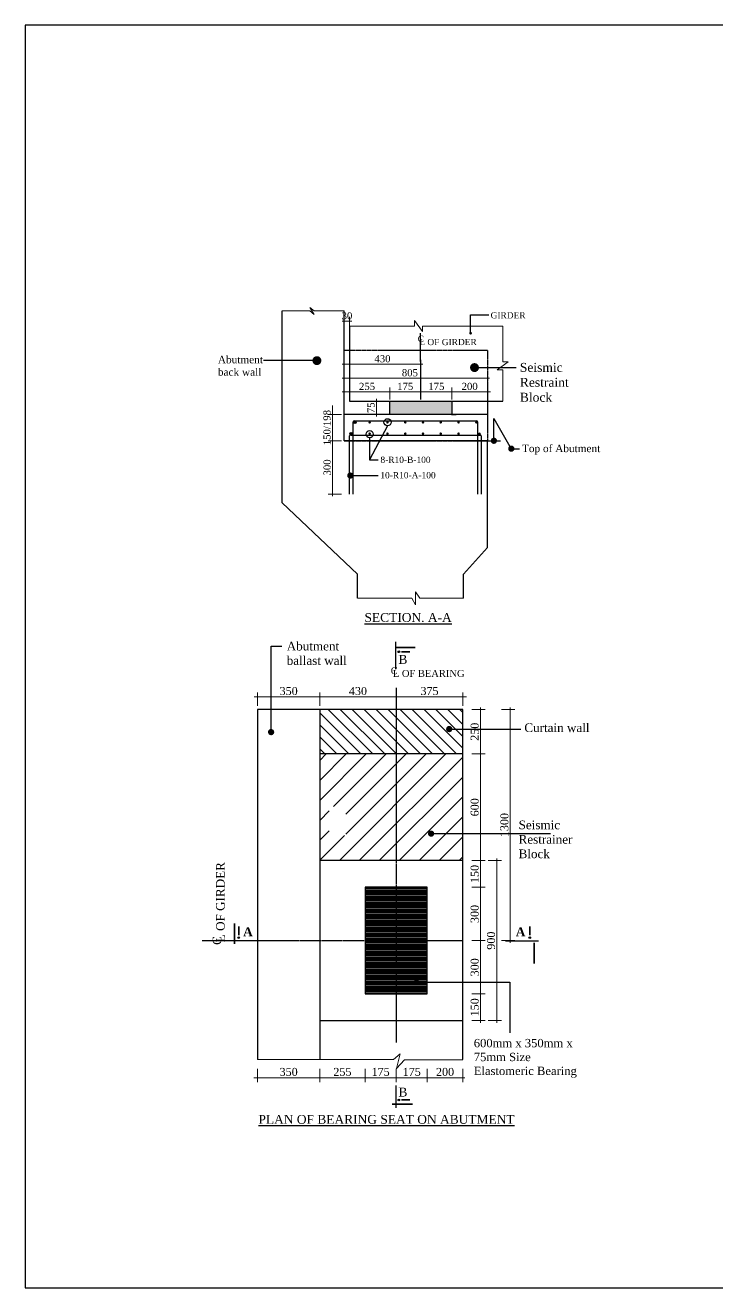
# Model space of a CAD drawing. Header units: millimetres. Extents: x -29779 to 80452, y -13100 to 39577.
# Drawn here: x 30017 to 33914, y 3411 to 10512 of the extents above; entities that cross this region are included whole.
import ezdxf

# ---------------------------------------------------------------- set-up
doc = ezdxf.new("R2010")
doc.units = ezdxf.units.MM
doc.header["$LTSCALE"] = 3
doc.linetypes.add('CENTER', pattern=[50.8, 31.75, -6.35, 6.35, -6.35])
doc.linetypes.add('HIDDEN', pattern=[9.525, 6.35, -3.175])
for name, color, linetype in [('Bearing  peat', 11, 'Continuous'), ('Center Line', 34, 'Continuous'), ('Extra Line', 70, 'Continuous'), ('Girder Line', 11, 'Continuous'), ('Hatching', 35, 'Continuous'), ('L.L', 200, 'Continuous'), ('Pile', 11, 'Continuous'), ('Text', 7, 'Continuous')]:
    doc.layers.add(name, color=color, linetype=linetype)
for name, color, linetype, lineweight in [('Ber', 12, 'Continuous', 30), ('Dimision', 4, 'Continuous', 13), ('hatch', 253, 'Continuous', 13)]:
    doc.layers.add(name, color=color, linetype=linetype, lineweight=lineweight)
doc.styles.get("Standard").update_dxf_attribs({"font": 'times.ttf'})
doc.dimstyles.new('dim_20', dxfattribs={"dimscale": 0, "dimtxt": 20, "dimasz": 0.2, "dimexe": 25, "dimexo": 10, "dimgap": 10, "dimtad": 1, "dimdec": 0, "dimtxsty": 'Standard', "dimblk": 'D_TIC', "dimcen": 0, "dimclrd": 256, "dimclre": 256, "dimclrt": 256, "dimadec": 0, "dimazin": 0, "dimtfac": 1, "dimtdec": 0, "dimtix": 1, "dimtmove": 0, "dimatfit": 3, "dimldrblk": 'DOT', "dimfxl": 50, "dimfxlon": 1, "dimlwd": -1, "dimlwe": -1, "dimarcsym": 0})
doc.dimstyles.new('ISO-25', dxfattribs={"dimtxt": 15, "dimasz": 15, "dimexe": 20, "dimexo": 10.625, "dimgap": 15, "dimtad": 1, "dimdec": 1, "dimdsep": 46, "dimtxsty": 'Standard', "dimblk": 'DOT', "dimcen": 2.5, "dimclrd": 256, "dimclre": 256, "dimclrt": 256, "dimadec": 0, "dimazin": 0, "dimtfac": 1, "dimtdec": 1, "dimtix": 1, "dimtmove": 0, "dimatfit": 3, "dimldrblk": 'DOT', "dimfxl": 1, "dimlwd": -1, "dimarcsym": 0})

# ---------------------------------------------------------------- blocks, each defined once
blk = doc.blocks.new('_Dot')
at = {"color": 0, "linetype": 'ByBlock', "lineweight": -2}
blk.add_line((-0.5, 0), (-1, 0), dxfattribs=at)
at = {"color": 0, "linetype": 'ByBlock', "const_width": 0.5}
blk.add_lwpolyline([(-0.25, 0, 1), (0.25, 0, 1)], format="xyb", close=True, dxfattribs=at)
blk = doc.blocks.new('D_TIC')
at = {"layer": 'Dimision', "ltscale": 5}
for p, q in [((-60, 0), (60, 0)), ((0, 60), (0, -60))]:
    blk.add_line(p, q, dxfattribs=at)
at = {"layer": 'Dimision', "ltscale": 5, "const_width": 20}
blk.add_lwpolyline([(-10, 0, 1), (10, 0, 1)], format="xyb", close=True, dxfattribs=at)
blk = doc.blocks.new('*D300')
at = {"layer": 'Defpoints', "color": 0, "transparency": 16777216}
for p in [(31674.6, 6731.5), (32104.6, 6734), (32104.6, 6663.2)]:
    blk.add_point(p, dxfattribs=at)
at = {"layer": 'Dimision', "transparency": 16777216}
for p, q in [((31674.6, 6734), (31674.6, 6759)), ((32104.6, 6684), (32104.6, 6759)), ((31674.8, 6734), (32104.4, 6734))]:
    blk.add_line(p, q, dxfattribs=at)
at = {"layer": 'Dimision', "transparency": 16777216, "xscale": 0.2, "yscale": 0.2, "zscale": 0.2, "rotation": 180}
blk.add_blockref('D_TIC', (31674.6, 6734), dxfattribs=at)
at = {"layer": 'Dimision', "transparency": 16777216, "xscale": 0.2, "yscale": 0.2, "zscale": 0.2}
blk.add_blockref('D_TIC', (32104.6, 6734), dxfattribs=at)
at = {"layer": 'Dimision', "transparency": 16777216, "insert": (31889.6, 6766.9), "char_height": 45, "attachment_point": 5}
blk.add_mtext('430', dxfattribs=at)
blk = doc.blocks.new('*D367')
at = {"layer": 'Defpoints', "color": 0, "transparency": 16777216}
for p in [(31324.6, 6734), (31324.6, 6663.2), (31674.6, 6663.2)]:
    blk.add_point(p, dxfattribs=at)
at = {"layer": 'Dimision', "transparency": 16777216}
for p, q in [((31324.6, 6684), (31324.6, 6759)), ((31674.6, 6684), (31674.6, 6759)), ((31674.4, 6734), (31324.8, 6734))]:
    blk.add_line(p, q, dxfattribs=at)
at = {"layer": 'Dimision', "transparency": 16777216, "xscale": 0.2, "yscale": 0.2, "zscale": 0.2, "rotation": 180}
blk.add_blockref('D_TIC', (31324.6, 6734), dxfattribs=at)
at = {"layer": 'Dimision', "transparency": 16777216, "xscale": 0.2, "yscale": 0.2, "zscale": 0.2}
blk.add_blockref('D_TIC', (31674.6, 6734), dxfattribs=at)
at = {"layer": 'Dimision', "transparency": 16777216, "insert": (31499.6, 6766.9), "char_height": 45, "attachment_point": 5}
blk.add_mtext('350', dxfattribs=at)
blk = doc.blocks.new('*D368')
at = {"layer": 'Defpoints', "color": 0, "transparency": 16777216}
for p in [(31324.6, 4693.8), (31674.6, 4693.8), (31324.6, 4591.8)]:
    blk.add_point(p, dxfattribs=at)
at = {"layer": 'Dimision', "transparency": 16777216}
for p, q in [((31324.6, 4641.8), (31324.6, 4566.8)), ((31674.6, 4641.8), (31674.6, 4566.8)), ((31674.4, 4591.8), (31324.8, 4591.8))]:
    blk.add_line(p, q, dxfattribs=at)
at = {"layer": 'Dimision', "transparency": 16777216, "xscale": 0.2, "yscale": 0.2, "zscale": 0.2, "rotation": 180}
blk.add_blockref('D_TIC', (31324.6, 4591.8), dxfattribs=at)
at = {"layer": 'Dimision', "transparency": 16777216, "xscale": 0.2, "yscale": 0.2, "zscale": 0.2}
blk.add_blockref('D_TIC', (31674.6, 4591.8), dxfattribs=at)
at = {"layer": 'Dimision', "transparency": 16777216, "insert": (31499.6, 4624.6), "char_height": 45, "attachment_point": 5}
blk.add_mtext('350', dxfattribs=at)
blk = doc.blocks.new('*D369')
at = {"layer": 'Defpoints', "color": 0, "transparency": 16777216}
for p in [(32479.6, 6734), (32104.6, 6663.2), (32479.6, 6663.2)]:
    blk.add_point(p, dxfattribs=at)
at = {"layer": 'Dimision', "transparency": 16777216}
for p, q in [((32104.6, 6684), (32104.6, 6759)), ((32479.6, 6684), (32479.6, 6759)), ((32104.8, 6734), (32479.4, 6734))]:
    blk.add_line(p, q, dxfattribs=at)
at = {"layer": 'Dimision', "transparency": 16777216, "xscale": 0.2, "yscale": 0.2, "zscale": 0.2, "rotation": 180}
blk.add_blockref('D_TIC', (32104.6, 6734), dxfattribs=at)
at = {"layer": 'Dimision', "transparency": 16777216, "xscale": 0.2, "yscale": 0.2, "zscale": 0.2}
blk.add_blockref('D_TIC', (32479.6, 6734), dxfattribs=at)
at = {"layer": 'Dimision', "transparency": 16777216, "insert": (32292.1, 6767), "char_height": 45, "attachment_point": 5}
blk.add_mtext('375', dxfattribs=at)
blk = doc.blocks.new('*D305')
at = {"layer": 'Defpoints', "color": 0, "transparency": 16777216}
for p in [(32479.6, 5813.2), (32579.5, 5813.2), (32479.6, 5663.2)]:
    blk.add_point(p, dxfattribs=at)
at = {"layer": 'Dimision', "transparency": 16777216}
for p, q in [((32529.5, 5813.2), (32604.5, 5813.2)), ((32579.5, 5663.4), (32579.5, 5813)), ((32529.5, 5663.2), (32604.5, 5663.2))]:
    blk.add_line(p, q, dxfattribs=at)
at = {"layer": 'Dimision', "transparency": 16777216, "xscale": 0.2, "yscale": 0.2, "zscale": 0.2}
for p, rotation in [((32579.5, 5813.2), 90), ((32579.5, 5663.2), 270)]:
    blk.add_blockref('D_TIC', p, dxfattribs=dict(at, rotation=rotation))
at = {"layer": 'Dimision', "transparency": 16777216, "insert": (32546.6, 5738.2), "char_height": 45, "attachment_point": 5, "rotation": 90}
blk.add_mtext('150', dxfattribs=at)
blk = doc.blocks.new('*D306')
at = {"layer": 'Defpoints', "color": 0, "transparency": 16777216}
for p in [(32479.6, 5663.2), (32511.5, 5363.2), (32579.5, 5363.2)]:
    blk.add_point(p, dxfattribs=at)
at = {"layer": 'Dimision', "transparency": 16777216}
for p, q in [((32529.5, 5663.2), (32604.5, 5663.2)), ((32579.5, 5663), (32579.5, 5363.4)), ((32529.5, 5363.2), (32604.5, 5363.2))]:
    blk.add_line(p, q, dxfattribs=at)
at = {"layer": 'Dimision', "transparency": 16777216, "xscale": 0.2, "yscale": 0.2, "zscale": 0.2}
for p, rotation in [((32579.5, 5663.2), 90), ((32579.5, 5363.2), 270)]:
    blk.add_blockref('D_TIC', p, dxfattribs=dict(at, rotation=rotation))
at = {"layer": 'Dimision', "transparency": 16777216, "insert": (32546.6, 5513.2), "char_height": 45, "attachment_point": 5, "rotation": 90}
blk.add_mtext('300', dxfattribs=at)
blk = doc.blocks.new('*D307')
at = {"layer": 'Defpoints', "color": 0, "transparency": 16777216}
for p in [(32477.2, 5063.2), (32490.2, 4913.2), (32579.5, 4913.2)]:
    blk.add_point(p, dxfattribs=at)
at = {"layer": 'Dimision', "transparency": 16777216}
for p, q in [((32529.5, 5063.2), (32604.5, 5063.2)), ((32579.5, 5063), (32579.5, 4913.4)), ((32529.5, 4913.2), (32604.5, 4913.2))]:
    blk.add_line(p, q, dxfattribs=at)
at = {"layer": 'Dimision', "transparency": 16777216, "xscale": 0.2, "yscale": 0.2, "zscale": 0.2}
for p, rotation in [((32579.5, 5063.2), 90), ((32579.5, 4913.2), 270)]:
    blk.add_blockref('D_TIC', p, dxfattribs=dict(at, rotation=rotation))
at = {"layer": 'Dimision', "transparency": 16777216, "insert": (32546.6, 4988.2), "char_height": 45, "attachment_point": 5, "rotation": 90}
blk.add_mtext('150', dxfattribs=at)
blk = doc.blocks.new('*D308')
at = {"layer": 'Defpoints', "color": 0, "transparency": 16777216}
for p in [(32511.5, 5363.2), (32579.5, 5363.2), (32279.6, 5063.2)]:
    blk.add_point(p, dxfattribs=at)
at = {"layer": 'Dimision', "transparency": 16777216}
for p, q in [((32529.5, 5363.2), (32604.5, 5363.2)), ((32579.5, 5063.4), (32579.5, 5363)), ((32529.5, 5063.2), (32604.5, 5063.2))]:
    blk.add_line(p, q, dxfattribs=at)
at = {"layer": 'Dimision', "transparency": 16777216, "xscale": 0.2, "yscale": 0.2, "zscale": 0.2}
for p, rotation in [((32579.5, 5363.2), 90), ((32579.5, 5063.2), 270)]:
    blk.add_blockref('D_TIC', p, dxfattribs=dict(at, rotation=rotation))
at = {"layer": 'Dimision', "transparency": 16777216, "insert": (32546.6, 5213.2), "char_height": 45, "attachment_point": 5, "rotation": 90}
blk.add_mtext('300', dxfattribs=at)
blk = doc.blocks.new('*D309')
at = {"layer": 'Defpoints', "color": 0, "transparency": 16777216}
for p in [(32479.6, 5813.2), (32599.5, 4913.2), (32671.5, 4913.2)]:
    blk.add_point(p, dxfattribs=at)
at = {"layer": 'Dimision', "transparency": 16777216}
for p, q in [((32621.5, 5813.2), (32696.5, 5813.2)), ((32671.5, 5813), (32671.5, 4913.4)), ((32621.5, 4913.2), (32696.5, 4913.2))]:
    blk.add_line(p, q, dxfattribs=at)
at = {"layer": 'Dimision', "transparency": 16777216, "xscale": 0.2, "yscale": 0.2, "zscale": 0.2}
for p, rotation in [((32671.5, 5813.2), 90), ((32671.5, 4913.2), 270)]:
    blk.add_blockref('D_TIC', p, dxfattribs=dict(at, rotation=rotation))
at = {"layer": 'Dimision', "transparency": 16777216, "insert": (32638.5, 5363.2), "char_height": 45, "attachment_point": 5, "rotation": 90}
blk.add_mtext('900', dxfattribs=at)
blk = doc.blocks.new('*D370')
at = {"layer": 'Defpoints', "color": 0, "transparency": 16777216}
for p in [(31674.6, 4693.8), (31929.6, 4693.8), (31929.6, 4591.8)]:
    blk.add_point(p, dxfattribs=at)
at = {"layer": 'Dimision', "transparency": 16777216}
for p, q in [((31674.6, 4641.8), (31674.6, 4566.8)), ((31929.6, 4641.8), (31929.6, 4566.8)), ((31674.8, 4591.8), (31929.4, 4591.8))]:
    blk.add_line(p, q, dxfattribs=at)
at = {"layer": 'Dimision', "transparency": 16777216, "xscale": 0.2, "yscale": 0.2, "zscale": 0.2, "rotation": 180}
blk.add_blockref('D_TIC', (31674.6, 4591.8), dxfattribs=at)
at = {"layer": 'Dimision', "transparency": 16777216, "xscale": 0.2, "yscale": 0.2, "zscale": 0.2}
blk.add_blockref('D_TIC', (31929.6, 4591.8), dxfattribs=at)
at = {"layer": 'Dimision', "transparency": 16777216, "insert": (31802.1, 4624.6), "char_height": 45, "attachment_point": 5}
blk.add_mtext('255', dxfattribs=at)
blk = doc.blocks.new('*D310')
at = {"layer": 'Defpoints', "color": 0, "transparency": 16777216}
for p in [(32104.6, 4790.2), (31929.6, 4693.8), (32104.6, 4591.8)]:
    blk.add_point(p, dxfattribs=at)
at = {"layer": 'Dimision', "transparency": 16777216}
for p, q in [((31929.6, 4641.8), (31929.6, 4566.8)), ((32104.6, 4641.8), (32104.6, 4566.8)), ((31929.8, 4591.8), (32104.4, 4591.8))]:
    blk.add_line(p, q, dxfattribs=at)
at = {"layer": 'Dimision', "transparency": 16777216, "xscale": 0.2, "yscale": 0.2, "zscale": 0.2, "rotation": 180}
blk.add_blockref('D_TIC', (31929.6, 4591.8), dxfattribs=at)
at = {"layer": 'Dimision', "transparency": 16777216, "xscale": 0.2, "yscale": 0.2, "zscale": 0.2}
blk.add_blockref('D_TIC', (32104.6, 4591.8), dxfattribs=at)
at = {"layer": 'Dimision', "transparency": 16777216, "insert": (32017.1, 4624.7), "char_height": 45, "attachment_point": 5}
blk.add_mtext('175', dxfattribs=at)
blk = doc.blocks.new('*D311')
at = {"layer": 'Defpoints', "color": 0, "transparency": 16777216}
for p in [(32279.6, 4693.6), (32479.6, 4693.8), (32279.6, 4591.8)]:
    blk.add_point(p, dxfattribs=at)
at = {"layer": 'Dimision', "transparency": 16777216}
for p, q in [((32279.6, 4641.8), (32279.6, 4566.8)), ((32479.6, 4641.8), (32479.6, 4566.8)), ((32479.4, 4591.8), (32279.8, 4591.8))]:
    blk.add_line(p, q, dxfattribs=at)
at = {"layer": 'Dimision', "transparency": 16777216, "xscale": 0.2, "yscale": 0.2, "zscale": 0.2, "rotation": 180}
blk.add_blockref('D_TIC', (32279.6, 4591.8), dxfattribs=at)
at = {"layer": 'Dimision', "transparency": 16777216, "xscale": 0.2, "yscale": 0.2, "zscale": 0.2}
blk.add_blockref('D_TIC', (32479.6, 4591.8), dxfattribs=at)
at = {"layer": 'Dimision', "transparency": 16777216, "insert": (32379.6, 4624.6), "char_height": 45, "attachment_point": 5}
blk.add_mtext('200', dxfattribs=at)
blk = doc.blocks.new('*D312')
at = {"layer": 'Defpoints', "color": 0, "transparency": 16777216}
for p in [(32104.6, 4790.2), (32279.6, 4693.6), (32104.6, 4591.8)]:
    blk.add_point(p, dxfattribs=at)
at = {"layer": 'Dimision', "transparency": 16777216}
for p, q in [((32104.6, 4641.8), (32104.6, 4566.8)), ((32279.6, 4641.8), (32279.6, 4566.8)), ((32279.4, 4591.8), (32104.8, 4591.8))]:
    blk.add_line(p, q, dxfattribs=at)
at = {"layer": 'Dimision', "transparency": 16777216, "xscale": 0.2, "yscale": 0.2, "zscale": 0.2, "rotation": 180}
blk.add_blockref('D_TIC', (32104.6, 4591.8), dxfattribs=at)
at = {"layer": 'Dimision', "transparency": 16777216, "xscale": 0.2, "yscale": 0.2, "zscale": 0.2}
blk.add_blockref('D_TIC', (32279.6, 4591.8), dxfattribs=at)
at = {"layer": 'Dimision', "transparency": 16777216, "insert": (32192.1, 4624.7), "char_height": 45, "attachment_point": 5}
blk.add_mtext('175', dxfattribs=at)
blk = doc.blocks.new('*D149')
at = {"layer": 'Defpoints', "color": 0, "transparency": 16777216}
for p in [(32479.6, 6413.2), (32579.5, 6413.2), (32479.6, 5813.2)]:
    blk.add_point(p, dxfattribs=at)
at = {"layer": 'Dimision', "transparency": 16777216}
for p, q in [((32529.5, 6413.2), (32604.5, 6413.2)), ((32579.5, 5813.4), (32579.5, 6413)), ((32529.5, 5813.2), (32604.5, 5813.2))]:
    blk.add_line(p, q, dxfattribs=at)
at = {"layer": 'Dimision', "transparency": 16777216, "xscale": 0.2, "yscale": 0.2, "zscale": 0.2}
for p, rotation in [((32579.5, 6413.2), 90), ((32579.5, 5813.2), 270)]:
    blk.add_blockref('D_TIC', p, dxfattribs=dict(at, rotation=rotation))
at = {"layer": 'Dimision', "transparency": 16777216, "insert": (32546.6, 6113.2), "char_height": 45, "attachment_point": 5, "rotation": 90}
blk.add_mtext('600', dxfattribs=at)
blk = doc.blocks.new('*D317')
at = {"layer": 'Defpoints', "color": 0, "transparency": 16777216}
for p in [(32479.6, 6663.2), (32579.5, 6663.2), (32479.6, 6413.2)]:
    blk.add_point(p, dxfattribs=at)
at = {"layer": 'Dimision', "transparency": 16777216}
for p, q in [((32529.5, 6663.2), (32604.5, 6663.2)), ((32579.5, 6413.4), (32579.5, 6663)), ((32529.5, 6413.2), (32604.5, 6413.2))]:
    blk.add_line(p, q, dxfattribs=at)
at = {"layer": 'Dimision', "transparency": 16777216, "xscale": 0.2, "yscale": 0.2, "zscale": 0.2}
for p, rotation in [((32579.5, 6663.2), 90), ((32579.5, 6413.2), 270)]:
    blk.add_blockref('D_TIC', p, dxfattribs=dict(at, rotation=rotation))
at = {"layer": 'Dimision', "transparency": 16777216, "insert": (32546.6, 6538.2), "char_height": 45, "attachment_point": 5, "rotation": 90}
blk.add_mtext('250', dxfattribs=at)
blk = doc.blocks.new('*D173')
at = {"layer": 'Defpoints', "color": 0, "transparency": 16777216}
for p in [(31834.8, 8322.7), (31746.4, 8174.7), (31812.8, 8174.7)]:
    blk.add_point(p, dxfattribs=at)
at = {"layer": 'Dimision', "transparency": 16777216}
for p, q in [((31796.4, 8322.7), (31721.4, 8322.7)), ((31746.4, 8322.5), (31746.4, 8174.9)), ((31796.4, 8174.7), (31721.4, 8174.7))]:
    blk.add_line(p, q, dxfattribs=at)
at = {"layer": 'Dimision', "transparency": 16777216, "xscale": 0.2, "yscale": 0.2, "zscale": 0.2}
for p, rotation in [((31746.4, 8322.7), 90), ((31746.4, 8174.7), 270)]:
    blk.add_blockref('D_TIC', p, dxfattribs=dict(at, rotation=rotation))
at = {"layer": 'Dimision', "transparency": 16777216, "insert": (31715.5, 8248.7), "char_height": 40, "attachment_point": 5, "rotation": 90}
blk.add_mtext('150/198', dxfattribs=at)
blk = doc.blocks.new('*D174')
at = {"layer": 'Defpoints', "color": 0, "transparency": 16777216}
for p in [(32243.1, 8409), (32418.1, 8450), (32418.1, 8407.7)]:
    blk.add_point(p, dxfattribs=at)
at = {"layer": 'Dimision', "transparency": 16777216}
for p, q in [((32243.1, 8419), (32243.1, 8475)), ((32418.1, 8417.7), (32418.1, 8475)), ((32243.3, 8450), (32417.9, 8450))]:
    blk.add_line(p, q, dxfattribs=at)
at = {"layer": 'Dimision', "transparency": 16777216, "xscale": 0.2, "yscale": 0.2, "zscale": 0.2, "rotation": 180}
blk.add_blockref('D_TIC', (32243.1, 8450), dxfattribs=at)
at = {"layer": 'Dimision', "transparency": 16777216, "xscale": 0.2, "yscale": 0.2, "zscale": 0.2}
blk.add_blockref('D_TIC', (32418.1, 8450), dxfattribs=at)
at = {"layer": 'Dimision', "transparency": 16777216, "insert": (32330.6, 8480.5), "char_height": 40, "attachment_point": 5}
blk.add_mtext('175', dxfattribs=at)
blk = doc.blocks.new('*D175')
at = {"layer": 'Defpoints', "color": 0, "transparency": 16777216}
for p in [(32418.1, 8397.7), (32618, 8450), (32618, 8389.2)]:
    blk.add_point(p, dxfattribs=at)
at = {"layer": 'Dimision', "transparency": 16777216}
for p, q in [((32418.1, 8407.7), (32418.1, 8475)), ((32618, 8400), (32618, 8475)), ((32418.3, 8450), (32617.8, 8450))]:
    blk.add_line(p, q, dxfattribs=at)
at = {"layer": 'Dimision', "transparency": 16777216, "xscale": 0.2, "yscale": 0.2, "zscale": 0.2, "rotation": 180}
blk.add_blockref('D_TIC', (32418.1, 8450), dxfattribs=at)
at = {"layer": 'Dimision', "transparency": 16777216, "xscale": 0.2, "yscale": 0.2, "zscale": 0.2}
blk.add_blockref('D_TIC', (32618, 8450), dxfattribs=at)
at = {"layer": 'Dimision', "transparency": 16777216, "insert": (32518.1, 8480.4), "char_height": 40, "attachment_point": 5}
blk.add_mtext('200', dxfattribs=at)
blk = doc.blocks.new('*D176')
at = {"layer": 'Defpoints', "color": 0, "transparency": 16777216}
for p in [(32618.1, 8527), (31812.8, 8471.2), (32618.1, 8470)]:
    blk.add_point(p, dxfattribs=at)
at = {"layer": 'Dimision', "transparency": 16777216}
for p, q in [((31812.8, 8481.2), (31812.8, 8552)), ((31813, 8527), (32617.9, 8527)), ((32618.1, 8480), (32618.1, 8552))]:
    blk.add_line(p, q, dxfattribs=at)
at = {"layer": 'Dimision', "transparency": 16777216, "xscale": 0.2, "yscale": 0.2, "zscale": 0.2, "rotation": 180}
blk.add_blockref('D_TIC', (31812.8, 8527), dxfattribs=at)
at = {"layer": 'Dimision', "transparency": 16777216, "xscale": 0.2, "yscale": 0.2, "zscale": 0.2}
blk.add_blockref('D_TIC', (32618.1, 8527), dxfattribs=at)
at = {"layer": 'Dimision', "transparency": 16777216, "insert": (32181.7, 8557.3), "char_height": 40, "attachment_point": 5}
blk.add_mtext('805', dxfattribs=at)
blk = doc.blocks.new('*D177')
at = {"layer": 'Defpoints', "color": 0, "transparency": 16777216}
for p in [(31812.8, 8399.8), (32068.1, 8450), (32068.1, 8399.8)]:
    blk.add_point(p, dxfattribs=at)
at = {"layer": 'Dimision', "transparency": 16777216}
for p, q in [((31812.8, 8409.8), (31812.8, 8475)), ((32068.1, 8409.8), (32068.1, 8475)), ((31813, 8450), (32067.9, 8450))]:
    blk.add_line(p, q, dxfattribs=at)
at = {"layer": 'Dimision', "transparency": 16777216, "xscale": 0.2, "yscale": 0.2, "zscale": 0.2, "rotation": 180}
blk.add_blockref('D_TIC', (31812.8, 8450), dxfattribs=at)
at = {"layer": 'Dimision', "transparency": 16777216, "xscale": 0.2, "yscale": 0.2, "zscale": 0.2}
blk.add_blockref('D_TIC', (32068.1, 8450), dxfattribs=at)
at = {"layer": 'Dimision', "transparency": 16777216, "insert": (31940.5, 8480.4), "char_height": 40, "attachment_point": 5}
blk.add_mtext('255', dxfattribs=at)
blk = doc.blocks.new('*D338')
at = {"layer": 'Defpoints', "color": 0, "transparency": 16777216}
for p in [(32068.1, 8397.7), (32243.1, 8450), (32243.1, 8397.7)]:
    blk.add_point(p, dxfattribs=at)
at = {"layer": 'Dimision', "transparency": 16777216}
for p, q in [((32068.1, 8407.7), (32068.1, 8475)), ((32243.1, 8407.7), (32243.1, 8475)), ((32068.3, 8450), (32242.9, 8450))]:
    blk.add_line(p, q, dxfattribs=at)
at = {"layer": 'Dimision', "transparency": 16777216, "xscale": 0.2, "yscale": 0.2, "zscale": 0.2, "rotation": 180}
blk.add_blockref('D_TIC', (32068.1, 8450), dxfattribs=at)
at = {"layer": 'Dimision', "transparency": 16777216, "xscale": 0.2, "yscale": 0.2, "zscale": 0.2}
blk.add_blockref('D_TIC', (32243.1, 8450), dxfattribs=at)
at = {"layer": 'Dimision', "transparency": 16777216, "insert": (32155.6, 8480.5), "char_height": 40, "attachment_point": 5}
blk.add_mtext('175', dxfattribs=at)
blk = doc.blocks.new('*D339')
at = {"layer": 'Defpoints', "color": 0, "transparency": 16777216}
for p in [(32242.5, 8605.8), (31812.7, 8586.7), (32242.5, 8588)]:
    blk.add_point(p, dxfattribs=at)
at = {"layer": 'Dimision', "transparency": 16777216}
for p, q in [((31812.7, 8596.7), (31812.7, 8630.8)), ((31812.9, 8605.8), (32242.3, 8605.8)), ((32242.5, 8598), (32242.5, 8630.8))]:
    blk.add_line(p, q, dxfattribs=at)
at = {"layer": 'Dimision', "transparency": 16777216, "xscale": 0.2, "yscale": 0.2, "zscale": 0.2, "rotation": 180}
blk.add_blockref('D_TIC', (31812.7, 8605.8), dxfattribs=at)
at = {"layer": 'Dimision', "transparency": 16777216, "xscale": 0.2, "yscale": 0.2, "zscale": 0.2}
blk.add_blockref('D_TIC', (32242.5, 8605.8), dxfattribs=at)
at = {"layer": 'Dimision', "transparency": 16777216, "insert": (32027.6, 8636.2), "char_height": 40, "attachment_point": 5}
blk.add_mtext('430', dxfattribs=at)
blk = doc.blocks.new('*D340')
at = {"layer": 'Defpoints', "color": 0, "transparency": 16777216}
for p in [(31993.4, 8397.7), (31995.9, 8397.7), (31995.9, 8322.7)]:
    blk.add_point(p, dxfattribs=at)
at = {"layer": 'Dimision', "transparency": 16777216}
for p, q in [((31993.4, 8397.7), (31968.4, 8397.7)), ((31993.4, 8322.9), (31993.4, 8397.5)), ((31993.4, 8322.7), (31968.4, 8322.7))]:
    blk.add_line(p, q, dxfattribs=at)
at = {"layer": 'Dimision', "transparency": 16777216, "xscale": 0.2, "yscale": 0.2, "zscale": 0.2}
for p, rotation in [((31993.4, 8397.7), 90), ((31993.4, 8322.7), 270)]:
    blk.add_blockref('D_TIC', p, dxfattribs=dict(at, rotation=rotation))
at = {"layer": 'Dimision', "transparency": 16777216, "insert": (31963, 8360.2), "char_height": 40, "attachment_point": 5, "rotation": 90}
blk.add_mtext('75', dxfattribs=at)
blk = doc.blocks.new('*D341')
at = {"layer": 'Defpoints', "color": 0, "transparency": 16777216}
for p in [(32479.6, 6663.2), (32746.6, 6663.2), (32479.6, 5363.2)]:
    blk.add_point(p, dxfattribs=at)
at = {"layer": 'Dimision', "transparency": 16777216}
for p, q in [((32696.6, 6663.2), (32771.6, 6663.2)), ((32746.6, 5363.4), (32746.6, 6663)), ((32696.6, 5363.2), (32771.6, 5363.2))]:
    blk.add_line(p, q, dxfattribs=at)
at = {"layer": 'Dimision', "transparency": 16777216, "xscale": 0.2, "yscale": 0.2, "zscale": 0.2}
for p, rotation in [((32746.6, 6663.2), 90), ((32746.6, 5363.2), 270)]:
    blk.add_blockref('D_TIC', p, dxfattribs=dict(at, rotation=rotation))
at = {"layer": 'Dimision', "transparency": 16777216, "insert": (32713.7, 6013.2), "char_height": 45, "attachment_point": 5, "rotation": 90}
blk.add_mtext('1300', dxfattribs=at)
blk = doc.blocks.new('*D343')
at = {"layer": 'Defpoints', "color": 0, "transparency": 16777216}
for p in [(31863, 8174.7), (31746.4, 7874.8), (31862.5, 7874.8)]:
    blk.add_point(p, dxfattribs=at)
at = {"layer": 'Dimision', "transparency": 16777216}
for p, q in [((31796.4, 8174.7), (31721.4, 8174.7)), ((31746.4, 8174.5), (31746.4, 7875)), ((31796.4, 7874.8), (31721.4, 7874.8))]:
    blk.add_line(p, q, dxfattribs=at)
at = {"layer": 'Dimision', "transparency": 16777216, "xscale": 0.2, "yscale": 0.2, "zscale": 0.2}
for p, rotation in [((31746.4, 8174.7), 90), ((31746.4, 7874.8), 270)]:
    blk.add_blockref('D_TIC', p, dxfattribs=dict(at, rotation=rotation))
at = {"layer": 'Dimision', "transparency": 16777216, "insert": (31716.1, 8024.8), "char_height": 40, "attachment_point": 5, "rotation": 90}
blk.add_mtext('300', dxfattribs=at)
blk = doc.blocks.new('*D365')
at = {"layer": 'Defpoints', "color": 0, "transparency": 16777216}
for p in [(31842.8, 8847), (31812.6, 8778.2), (31842.8, 8778.2)]:
    blk.add_point(p, dxfattribs=at)
at = {"layer": 'Dimision', "transparency": 16777216}
for p, q in [((31812.4, 8847), (31812.2, 8847)), ((31812.6, 8797), (31812.6, 8872)), ((31812.6, 8847), (31842.8, 8847)), ((31842.8, 8797), (31842.8, 8872)), ((31843, 8847), (31843.2, 8847))]:
    blk.add_line(p, q, dxfattribs=at)
at = {"layer": 'Dimision', "transparency": 16777216, "xscale": 0.2, "yscale": 0.2, "zscale": 0.2}
blk.add_blockref('D_TIC', (31812.6, 8847), dxfattribs=at)
at = {"layer": 'Dimision', "transparency": 16777216, "xscale": 0.2, "yscale": 0.2, "zscale": 0.2, "rotation": 180}
blk.add_blockref('D_TIC', (31842.8, 8847), dxfattribs=at)
at = {"layer": 'Dimision', "transparency": 16777216, "insert": (31827.7, 8877.4), "char_height": 40, "attachment_point": 5}
blk.add_mtext('30', dxfattribs=at)

msp = doc.modelspace()

# ---------------------------------------------------------------- hatches: boundary and pattern name
at = {"layer": 'Ber', "linetype": 'Continuous'}
for points in [[(31878.96, 8278.63, 1), (31863.96, 8278.63, 1)], [(31963.06, 8278.63, 1), (31948.06, 8278.63, 1)], [(32063.06, 8278.63, 1), (32048.06, 8278.63, 1)], [(32163.06, 8278.63, 1), (32148.06, 8278.63, 1)], [(32263.06, 8278.63, 1), (32248.06, 8278.63, 1)], [(32363.06, 8278.63, 1), (32348.06, 8278.63, 1)], [(32463.06, 8278.63, 1), (32448.06, 8278.63, 1)], [(32563.06, 8278.63, 1), (32548.06, 8278.63, 1)], [(31858.51, 8214.42, 1), (31843.51, 8214.42, 1)], [(31963.06, 8214.42, 1), (31948.06, 8214.42, 1)], [(32063.06, 8214.42, 1), (32048.06, 8214.42, 1)], [(32163.06, 8214.42, 1), (32148.06, 8214.42, 1)], [(32263.06, 8214.42, 1), (32248.06, 8214.42, 1)], [(32363.06, 8214.42, 1), (32348.06, 8214.42, 1)], [(32463.06, 8214.42, 1), (32448.06, 8214.42, 1)], [(32580.93, 8214.42, 1), (32565.93, 8214.42, 1)]]:
    msp.add_hatch(color=256, dxfattribs=at).paths.add_polyline_path(points)
at = {"layer": 'hatch', "linetype": 'Continuous', "ltscale": 0.1}
h = msp.add_hatch(dxfattribs=at)
h.set_pattern_fill('ANSI31', color=256, scale=15, angle=270)
h.set_pattern_definition([(315, (42341.232, 1365.22), (33.67596, 33.67596), [])])
h.paths.add_polyline_path([(32479.61, 6663.21), (32104.61, 6663.21), (32104.61, 6413.21), (32479.61, 6413.21)])
h.paths.add_polyline_path([(32104.61, 6663.21), (31674.61, 6663.21), (31674.61, 6413.21), (32104.61, 6413.21)])
h = msp.add_hatch(dxfattribs=at)
h.set_pattern_fill('ANSI31', color=256, scale=25)
h.set_pattern_definition([(45, (42269.1, 1929.11), (-56.1266, 56.1266), [])])
h.paths.add_polyline_path([(32479.61, 6413.21), (32104.61, 6413.21), (32104.61, 5813.21), (32479.61, 5813.21)])
h.paths.add_polyline_path([(32104.61, 6413.21), (31674.61, 6413.21), (31674.61, 5813.21), (32104.61, 5813.21)])
h.paths.add_polyline_path([(31821.17, 5955.12), (31821.17, 6117.47), (31728.43, 6117.47), (31728.43, 5955.12)], flags=16)
at = {"layer": 'Hatching', "linetype": 'Continuous', "ltscale": 0.1}
msp.add_hatch(color=256, dxfattribs=at).paths.add_polyline_path([(32418.06, 8322.73), (32418.07, 8397.72), (32068.07, 8397.73), (32068.06, 8322.73)])
at = {"layer": 'Hatching', "linetype": 'Continuous', "ltscale": 3}
h = msp.add_hatch(dxfattribs=at)
h.set_pattern_fill('LINE,_I', color=256, scale=2.5, style=2)
h.set_pattern_definition([(0, (51611.9004, 2018.453), (0, 7.9375), [])])
h.paths.add_polyline_path([(32279.61, 5663.21), (32104.61, 5663.21), (32104.61, 5363.21), (32279.61, 5363.21)])
h.paths.add_polyline_path([(32104.61, 5663.21), (31929.61, 5663.21), (31929.61, 5363.21), (32104.61, 5363.21)])
h.paths.add_polyline_path([(32104.61, 5363.21), (31929.61, 5363.21), (31929.61, 5063.21), (32104.61, 5063.21)])
h.paths.add_polyline_path([(32104.61, 5063.21), (32279.61, 5063.21), (32279.61, 5363.21), (32104.61, 5363.21)])
at = {"layer": 'Pile', "ltscale": 5}
h = msp.add_hatch(color=5, dxfattribs=at)
h.set_gradient(color1=(0, 0, 255), one_color=1, tint=1, name='CYLINDER')
h.paths.add_polyline_path([(32120.01, 6992.73, 1), (32120.01, 6983.24, 1)])
h = msp.add_hatch(color=5, dxfattribs=at)
h.set_gradient(color1=(0, 0, 255), one_color=1, tint=1, name='CYLINDER')
h.paths.add_polyline_path([(31213.86, 5380.23, 1), (31223.35, 5380.23, 1)])
h = msp.add_hatch(color=5, dxfattribs=at)
h.set_gradient(color1=(0, 0, 255), one_color=1, tint=1, name='CYLINDER')
h.paths.add_polyline_path([(32861.05, 5380.23, -1), (32851.56, 5380.23, -1)])
h = msp.add_hatch(color=5, dxfattribs=at)
h.set_gradient(color1=(0, 0, 255), one_color=1, tint=1, name='CYLINDER')
h.paths.add_polyline_path([(32120.01, 4462.4, -1), (32120.01, 4471.89, -1)])

# ---------------------------------------------------------------- linework, layer by layer
at = {"layer": 'Bearing  peat', "linetype": 'Continuous'}
for p, q in [((32418.06, 8322.73), (32443.06, 8322.73)), ((32617.53, 8322.73), (32418.07, 8322.73)), ((32443.07, 8322.73), (32443.06, 8322.73)), ((32479.61, 6413.21), (31674.61, 6413.21))]:
    msp.add_line(p, q, dxfattribs=at)
for points in [[(32068.07, 8397.73), (32418.07, 8397.73), (32418.06, 8322.73), (32068.06, 8322.73)], [(31674.61, 4913.21), (32479.61, 4913.21), (32479.61, 5813.21), (31674.61, 5813.21)], [(31929.61, 5063.21), (32279.61, 5063.21), (32279.61, 5663.21), (31929.61, 5663.21)]]:
    msp.add_lwpolyline(points, close=True, dxfattribs=at)
msp.add_lwpolyline([(32068.06, 8322.73), (32043.12, 8322.73), (32043.12, 8322.73), (31812.84, 8322.73)], dxfattribs=at)
at = {"layer": 'Ber', "linetype": 'Continuous'}
for p, q in [((31862.5, 7874.84), (31863.12, 8281.6)), ((31868.12, 8286.6), (32558.01, 8286.6)), ((32563.01, 8281.6), (32563.01, 7874.84)), ((31842.18, 7874.84), (31842.68, 8201.92)), ((31852.22, 8206.92), (32576.9, 8206.92)), ((32581.9, 8201.92), (32581.9, 7874.84))]:
    msp.add_line(p, q, dxfattribs=at)
for centre in [(31871.46, 8278.63), (31851.01, 8214.42)]:
    msp.add_circle(centre, 7.5, dxfattribs=at)
for centre, start, end in [((31868.12, 8281.6), 90, 180), ((32558.01, 8281.6), 0, 90), ((31847.68, 8201.92), 90, 180), ((32576.9, 8201.92), 0, 90)]:
    msp.add_arc(centre, 5, start, end, dxfattribs=at)
at = {"layer": 'Center Line', "linetype": 'CENTER', "ltscale": 0.1}
for p, q in [((32243.07, 8407.73), (32241.9, 8779.92)), ((32104.61, 6784.84), (32104.61, 4790.21)), ((31012.92, 5363.21), (32479.61, 5363.21))]:
    msp.add_line(p, q, dxfattribs=at)
at = {"layer": 'Defpoints', "linetype": 'Continuous', "ltscale": 3}
msp.add_lwpolyline([(30017.4, 3410.88), (38103.52, 3410.88), (38103.52, 10511.81), (30017.4, 10511.81)], close=True, dxfattribs=at)
at = {"layer": 'Dimision'}
for p, q in [((31842.84, 8820.05), (32208.33, 8820.05)), ((32208.33, 8820.05), (32208.33, 8851.51)), ((32208.33, 8851.51), (32252.06, 8790.23)), ((32252.06, 8820.05), (32704.05, 8820.05)), ((32252.06, 8790.23), (32252.06, 8820.05)), ((32704.05, 8618.15), (32704.05, 8820.05)), ((32672.59, 8574.41), (32733.87, 8618.15)), ((32733.87, 8618.15), (32704.05, 8618.15)), ((32704.05, 8574.41), (32672.59, 8574.41)), ((32704.05, 8397.73), (32704.05, 8574.41)), ((31823.47, 8450.05), (31802.54, 8450.05)), ((32614.87, 8450.05), (32635.8, 8450.05)), ((31746.41, 8327.73), (31746.41, 8372.73)), ((31746.41, 8174.73), (31746.41, 8154.73)), ((31324.61, 6734), (31304.71, 6734)), ((32479.61, 6734), (32501.21, 6734)), ((31324.61, 4591.75), (31304.04, 4591.75))]:
    msp.add_line(p, q, dxfattribs=at)
at = {"layer": 'Dimision', "linetype": 'Continuous', "ltscale": 0.1}
for points in [[(31812.53, 8904.97), (31643.65, 8904.97), (31618.64, 8924.26), (31643.65, 8885.61), (31618.64, 8904.89), (31463.13, 8904.89)], [(32482.53, 7290.2), (32237.92, 7290.2), (32213.02, 7324.13), (32213.02, 7252.63), (32192.86, 7290.12), (31887.53, 7290.12)]]:
    msp.add_lwpolyline(points, dxfattribs=at)
at = {"layer": 'Dimision'}
msp.add_lwpolyline([(31324.61, 4693.82), (32088.89, 4693.82), (32126.81, 4726.3), (32106.14, 4644.34), (32150.87, 4693.63), (32479.61, 4693.63)], dxfattribs=at)
at = {"layer": 'Extra Line', "linetype": 'HIDDEN', "ltscale": 0.05}
for p, q in [((31812.84, 8684.73), (32617.53, 8684.73)), ((32617.53, 8684.73), (32617.53, 8174.73)), ((31812.84, 8174.73), (32617.53, 8174.73))]:
    msp.add_line(p, q, dxfattribs=at)
at = {"layer": 'Extra Line', "linetype": 'Continuous'}
msp.add_line((32418.07, 8317.73), (32418.07, 8317.73), dxfattribs=at)
at = {"layer": 'Girder Line', "linetype": 'Continuous'}
msp.add_line((32068.07, 8397.73), (32418.07, 8397.73), dxfattribs=at)
at = {"layer": 'Girder Line'}
msp.add_line((32617.53, 8174.73), (32691.56, 8174.73), dxfattribs=at)
at = {"layer": 'L.L', "linetype": 'Continuous'}
for p, q in [((31842.84, 8820.05), (31842.84, 8397.73)), ((31842.84, 8397.73), (32704.05, 8397.73)), ((32479.61, 6663.21), (31324.61, 6663.21)), ((31324.61, 6663.21), (31324.61, 4693.82)), ((31674.61, 6663.21), (31674.61, 4693.82)), ((32479.61, 4693.82), (32479.61, 6663.21))]:
    msp.add_line(p, q, dxfattribs=at)
for points in [[(31463.13, 7824.73), (31463.13, 8904.89)], [(31812.84, 8174.73), (31812.53, 8904.97)], [(32616.28, 8174.73), (31812.84, 8174.73)], [(32617.53, 7574.73), (32617.53, 8174.73)], [(31463.13, 7824.73), (31887.53, 7424.73)], [(32617.53, 7574.73), (32482.53, 7424.73)], [(31887.53, 7289.87), (31887.53, 7424.73)], [(32482.53, 7290.2), (32482.53, 7424.73)]]:
    msp.add_lwpolyline(points, dxfattribs=at)
at = {"layer": 'Pile', "ltscale": 5}
for p, q in [((32102.59, 6890.47), (32102.59, 7043.8)), ((31310.2, 5362.81), (31169.15, 5362.81)), ((32719.02, 5362.81), (32905.76, 5362.81)), ((32102.59, 4548.36), (32102.59, 4423.22))]:
    msp.add_line(p, q, dxfattribs=at)
at = {"layer": 'Pile', "ltscale": 5, "const_width": 9.49}
for points in [[(32101.39, 7012.45), (32212.96, 7012.45)], [(32133.31, 6987.99), (32183.06, 6987.99)], [(31194.15, 5343.77), (31194.15, 5460.35)], [(31218.61, 5393.52), (31218.61, 5443.27)], [(32856.3, 5393.52), (32856.3, 5443.27)], [(32880.76, 5234.41), (32880.76, 5350.98)], [(32081.39, 4442.68), (32197.96, 4442.68)], [(32133.31, 4467.14), (32183.06, 4467.14)]]:
    msp.add_lwpolyline(points, dxfattribs=at)
at = {"layer": 'Pile', "ltscale": 5}
for centre in [(32120.01, 6987.99), (31218.61, 5380.23), (32856.3, 5380.23), (32120.01, 4467.14)]:
    msp.add_circle(centre, 4.75, dxfattribs=at)
at = {"layer": 'Text'}
for points in [[(32056.08, 8258.97), (31955.21, 8067.16), (32003.49, 8067.16)], [(31955.21, 8191.92), (31955.21, 8067.16), (32003.49, 8067.16)], [(32744.99, 5129.16), (32744.99, 4844.85)]]:
    msp.add_lwpolyline(points, dxfattribs=at)
for centre in [(32056.08, 8278.97), (31955.21, 8211.92)]:
    msp.add_circle(centre, 20, dxfattribs=at)

# ---------------------------------------------------------------- texts
for p in [(32117.24, 6919.95), (32117.24, 4486.3)]:
    msp.add_text('B', height=50, dxfattribs=at).set_placement(p)
for s, insert, char_height, width, attachment_point in [('{\\fTimes New Roman|b0|i0|c0|p18;GIRDER}', (32635.95, 8897.81), 35, 634.4051, 1), ('{\\fTimes New Roman|b0|i0|c0|p18;C}', (32225.64, 8765.67), 35, 634.4051, 1), ('{\\fTimes New Roman|b0|i0|c0|p18;L OF GIRDER}', (32234.82, 8747.54), 35, 609.4051, 1), ('Abutment \\Pback wall', (31101.35, 8652.39), 42, 761.2861, 1), ('Seismic Restraint Block', (32800.55, 8612.72), 50.4, 421.8518, 1), ('{\\fTimes New Roman|b0|i0|c0|p18;Top of Abutment}', (32812.69, 8152.83), 42, 761.2861, 1), ('8-R10-B-100', (32016.21, 8085.28), 35, 664.4051, 1), ('10-R10-A-100', (32015.47, 7998.54), 35, 639.4051, 1), ('{\\fTimes New Roman|b0|i0|c0|p18;\\LSECTION. A-A}', (31926.29, 7205.75), 50, 1078.7647, 1), ('Abutment \\Pballast wall', (31488.72, 7044.23), 48.8281, 405.3828, 1), ('{\\fTimes New Roman|b0|i0|c0|p18;C}', (32074.02, 6901.03), 39.0625, 991.258, 1), ('{\\fTimes New Roman|b0|i0|c0|p18;L OF BEARING}', (32085.96, 6885.76), 39.0625, 991.258, 1), ('Curtain wall', (32825.8, 6585.27), 48.8281, 1239.0725, 1), ('Seismic Restrainer Block', (32793.34, 6038.62), 48.8281, 299.6807, 1), ('{\\fTimes New Roman|b1|i0|c0|p18;A}', (31297.62, 5437.91), 50, 1377.1429, 3), ('{\\fTimes New Roman|b1|i0|c0|p18;A}', (32777.29, 5437.91), 50, 1377.1429, 1), ('600mm x 350mm x 75mm Size\\PElastomeric Bearing', (32541.24, 4810.48), 46.875, 699.4152, 1), ('{\\LPLAN OF BEARING SEAT ON ABUTMENT}', (31329.44, 4382.86), 50, 1577.1429, 1)]:
    msp.add_mtext(s, dxfattribs=dict(at, insert=insert, char_height=char_height, width=width, attachment_point=attachment_point))
at = {"layer": 'Text', "char_height": 48.8281, "width": 1239.0725, "attachment_point": 1, "rotation": 90}
for s, insert in [('{\\fTimes New Roman|b0|i0|c0|p18;L OF GIRDER}', (31091.09, 5354.29)), ('{\\fTimes New Roman|b0|i0|c0|p18;C}', (31072.01, 5339.37))]:
    msp.add_mtext(s, dxfattribs=dict(at, insert=insert))

# ---------------------------------------------------------------- dimensions: what is measured, and where the dimension line sits
at = {"layer": 'Dimision'}
for base, p1, p2, override, picture, middle in [((31842.84, 8847.04), (31812.58, 8778.17), (31842.84, 8778.17), {"dimscale": 1, "dimtxt": 40}, '*D365', (31827.71, 8877.38)), ((32242.51, 8605.81), (31812.67, 8586.71), (32242.51, 8587.97), {"dimscale": 1, "dimtxt": 40}, '*D339', (32027.59, 8636.16)), ((32068.07, 8450.05), (31812.84, 8399.83), (32068.07, 8399.83), {"dimscale": 1, "dimtxt": 40}, '*D177', (31940.46, 8480.39)), ((32243.07, 8450.05), (32068.07, 8397.73), (32243.07, 8397.73), {"dimscale": 1, "dimtxt": 40}, '*D338', (32155.57, 8480.45)), ((32418.07, 8450.05), (32243.07, 8408.98), (32418.07, 8407.73), {"dimscale": 1, "dimtxt": 40}, '*D174', (32330.57, 8480.45)), ((31324.61, 6734), (31674.61, 6663.21), (31324.61, 6663.21), {"dimscale": 1, "dimtxt": 45}, '*D367', (31499.61, 6766.89)), ((32104.61, 6734), (31674.61, 6731.5), (32104.61, 6663.21), {"dimscale": 1, "dimtxt": 45}, '*D300', (31889.61, 6766.89)), ((32479.61, 6734), (32104.61, 6663.21), (32479.61, 6663.21), {"dimscale": 1, "dimtxt": 45}, '*D369', (32292.11, 6766.95)), ((32104.61, 4591.75), (31929.61, 4693.82), (32104.61, 4790.21), {"dimscale": 1, "dimtxt": 45}, '*D310', (32017.11, 4624.71)), ((31324.61, 4591.75), (31674.61, 4693.82), (31324.61, 4693.82), {"dimscale": 1, "dimtxt": 45}, '*D368', (31499.61, 4624.64)), ((31929.61, 4591.75), (31674.61, 4693.82), (31929.61, 4693.82), {"dimscale": 1, "dimtxt": 45}, '*D370', (31802.11, 4624.64))]:
    dim = msp.add_linear_dim(base=base, p1=p1, p2=p2, dimstyle='dim_20', override=override, dxfattribs=at)
    dim.commit()
    dim.dimension.update_dxf_attribs({"geometry": picture, "text_midpoint": middle})
dim = msp.add_linear_dim(base=(32618.05, 8526.98), p1=(31812.75, 8471.23), p2=(32618.05, 8470.05), dimstyle='dim_20', override={"dimscale": 1, "dimtxt": 40}, dxfattribs=at)
dim.commit()
dim.dimension.update_dxf_attribs({"geometry": '*D176', "text_midpoint": (32181.65, 8526.98), "dimtype": 160})
for base, p1, p2, angle, override, picture, middle in [((32618.03, 8450.05), (32418.07, 8397.73), (32618.03, 8389.21), 180, {"dimscale": 1, "dimtxt": 40}, '*D175', (32518.05, 8480.39)), ((31993.41, 8397.73), (31995.95, 8322.73), (31995.95, 8397.73), 90, {"dimscale": 1, "dimtxt": 40}, '*D340', (31963, 8360.23)), ((31746.41, 7874.84), (31862.96, 8174.73), (31862.5, 7874.84), 90, {"dimscale": 1, "dimtxt": 40}, '*D343', (31716.07, 8024.79)), ((32579.46, 6663.21), (32479.61, 6413.21), (32479.61, 6663.21), 90, {"dimscale": 1, "dimtxt": 45}, '*D317', (32546.57, 6538.21)), ((32746.55, 6663.21), (32479.61, 5363.21), (32479.61, 6663.21), 90, {"dimscale": 1, "dimtxt": 45}, '*D341', (32713.66, 6013.21)), ((32579.46, 6413.21), (32479.61, 5813.21), (32479.61, 6413.21), 90, {"dimscale": 1, "dimtxt": 45}, '*D149', (32546.57, 6113.21)), ((32579.46, 5813.21), (32479.61, 5663.21), (32479.61, 5813.21), 90, {"dimscale": 1, "dimtxt": 45}, '*D305', (32546.57, 5738.21)), ((32671.48, 4913.21), (32479.61, 5813.21), (32599.46, 4913.21), 90, {"dimscale": 1, "dimtxt": 45}, '*D309', (32638.53, 5363.21)), ((32579.46, 5363.21), (32479.61, 5663.21), (32511.52, 5363.21), 90, {"dimscale": 1, "dimtxt": 45}, '*D306', (32546.57, 5513.21)), ((32579.46, 5363.21), (32279.61, 5063.21), (32511.52, 5363.21), 270, {"dimscale": 1, "dimtxt": 45}, '*D308', (32546.57, 5213.21)), ((32579.46, 4913.21), (32477.15, 5063.21), (32490.24, 4913.21), 270, {"dimscale": 1, "dimtxt": 45}, '*D307', (32546.57, 4988.21)), ((32104.61, 4591.75), (32279.61, 4693.63), (32104.61, 4790.21), 180, {"dimscale": 1, "dimtxt": 45}, '*D312', (32192.11, 4624.71)), ((32279.61, 4591.75), (32479.61, 4693.82), (32279.61, 4693.63), 180, {"dimscale": 1, "dimtxt": 45}, '*D311', (32379.61, 4624.64))]:
    dim = msp.add_linear_dim(base=base, p1=p1, p2=p2, angle=angle, dimstyle='dim_20', override=override, dxfattribs=at)
    dim.commit()
    dim.dimension.update_dxf_attribs({"geometry": picture, "text_midpoint": middle})
dim = msp.add_linear_dim(base=(31746.41, 8174.73), p1=(31834.76, 8322.73), p2=(31812.84, 8174.73), angle=90, text='150/198', dimstyle='dim_20', override={"dimscale": 1, "dimtxt": 40}, dxfattribs=at)
dim.commit()
dim.dimension.update_dxf_attribs({"geometry": '*D173', "text_midpoint": (31746.41, 8248.73), "dimtype": 160})

# ---------------------------------------------------------------- leaders
at = {"layer": 'Text'}
msp.add_leader([(32523.17, 8779.64), (32523.17, 8883.69), (32625.23, 8883.69)], dimstyle='ISO-25', dxfattribs=at)
for points, override in [([(31658.43, 8625.51), (31357.5, 8625.51)], {"dimasz": 50, "dimgap": 15, "dimtad": 0}), ([(32654.54, 8174.73), (32654.54, 8299.09), (32752.4, 8130.29)], {"dimasz": 35, "dimgap": 60, "dimtad": 0}), ([(32752.4, 8130.29), (32797.7, 8130.29)], {"dimasz": 35, "dimgap": 60, "dimtad": 0}), ([(31846.59, 7978.98), (32003.49, 7978.98)], {"dimasz": 35, "dimtad": 0}), ([(31400.9, 6536.15), (31400.44, 7020.2), (31461.8, 7020.2)], {"dimasz": 35, "dimtad": 0}), ([(32403.12, 6553.17), (32806.79, 6553.17)], {"dimasz": 35, "dimtad": 0}), ([(32301.25, 5965.06), (32973.56, 5965.06)], {"dimasz": 35, "dimtad": 0}), ([(32219.07, 5129.16), (32511.62, 5129.16), (32744.99, 5129.16)], {"dimasz": 35, "dimtad": 0})]:
    msp.add_leader(points, dimstyle='ISO-25', override=override, dxfattribs=at)
at = {"layer": 'Text', "linetype": 'Continuous', "ltscale": 3}
msp.add_leader([(32545.46, 8586.32), (32779.57, 8586.32)], dimstyle='ISO-25', override={"dimasz": 50, "dimtad": 0}, dxfattribs=at)

doc.saveas('drawing.dxf')
